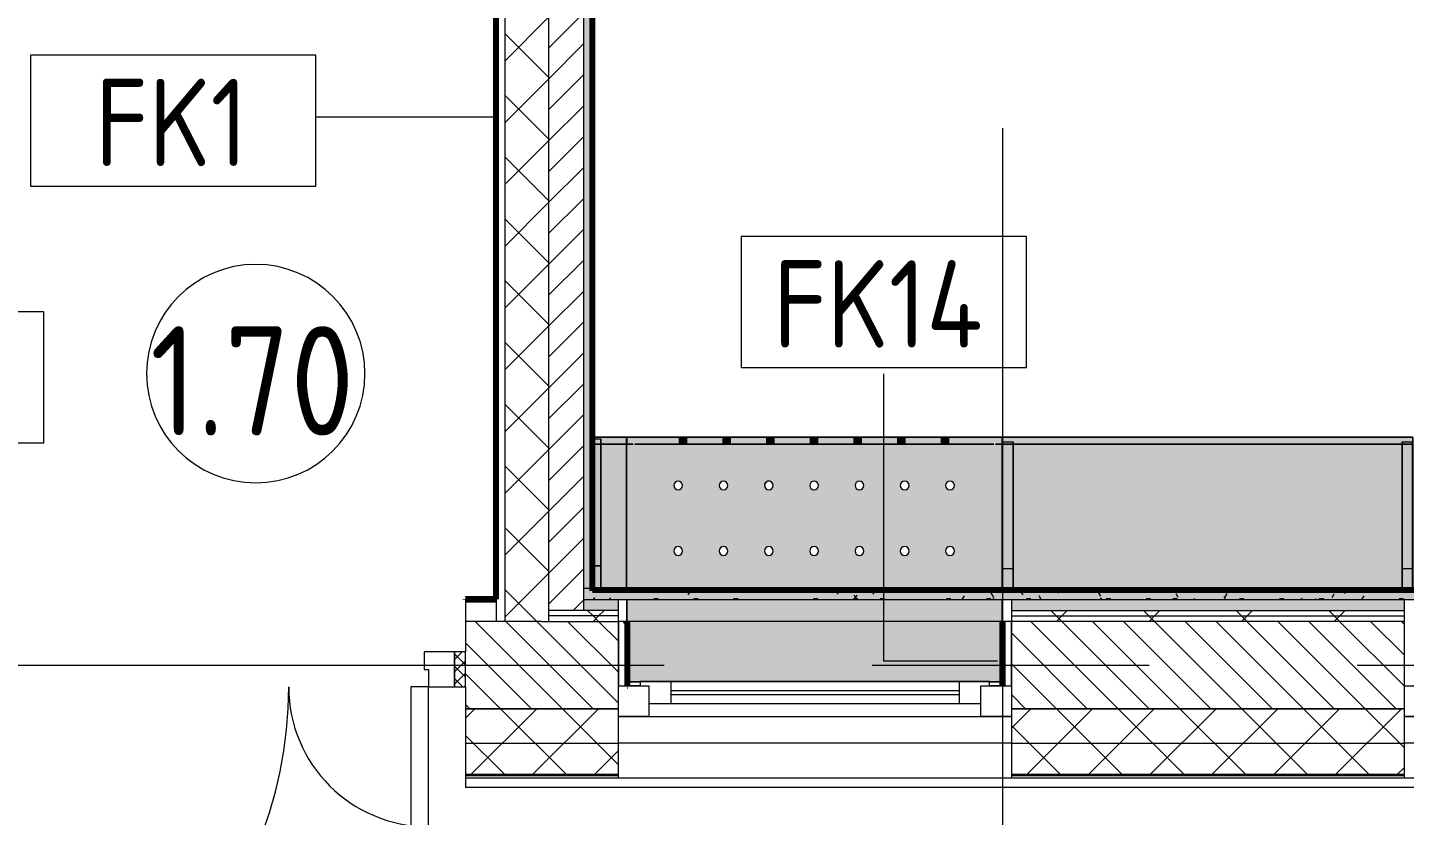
# Model space of a CAD drawing. Header units: millimetres. Extents: x 81711 to 274967, y -8553 to 29000.
# Drawn here: x 108477 to 111630, y -344 to 1459 of the extents above; entities that cross this region are included whole.
import ezdxf

# ---------------------------------------------------------------- set-up
doc = ezdxf.new("R2010")
doc.units = ezdxf.units.MM
doc.linetypes.add('Осевая', pattern=[3175, 635, -476.25, 1587.5, -476.25])
for name, color, linetype, lineweight in [('A-AREA-IDEN', 7, 'Continuous', 9), ('A-DOOR', 7, 'Continuous', 9), ('A-DOOR-1', 7, 'Continuous', 13), ('A-DOOR-FRAM', 7, 'Continuous', 13), ('A-DOOR-FRAM-1', 7, 'Continuous', 9), ('A-GLAZ', 7, 'Continuous', 9), ('A-GLAZ-1', 7, 'Continuous', 13), ('A-WALL', 7, 'Continuous', 9), ('A-WALL-IDEN', 7, 'Continuous', 9), ('I-WALL', 7, 'Continuous', 9), ('Оси', 7, 'Continuous', 9), ('Оси-2', 7, 'Осевая', 9)]:
    doc.layers.add(name, color=color, linetype=linetype, lineweight=lineweight)
for name, color, linetype, lineweight, true_color in [('A-WALL-1', 7, 'Continuous', 9, 0xc0c0c0), ('A-WALL-2', 7, 'Continuous', 9, 0xff80c0), ('I-WALL-19', 7, 'Continuous', 80, 0xffd2ff), ('I-WALL-5', 7, 'Continuous', 9, 0xc0c0c0), ('I-WALL-6', 7, 'Continuous', 9, 0xcbc7bf), ('I-WALL-8', 7, 'Continuous', 80, 0xff80c0), ('S-WALL-ANLY', 7, 'Continuous', 13, 0x008040), ('S-WALL-ANLY-1', 7, 'Continuous', 5, 0x008040), ('Знаки-2', 9, 'Continuous', 9, 0x808080), ('Знаки-3', 7, 'Continuous', 9, 0xd1cabb), ('Знаки-5', 7, 'Continuous', 9, 0xc1bbaf), ('Знаки-6', 7, 'Continuous', 9, 0xaba79f), ('Знаки-7', 7, 'Continuous', 9, 0xd4ccbd), ('Знаки-8', 7, 'Continuous', 9, 0xccc5b7)]:
    doc.layers.add(name, color=color, linetype=linetype, lineweight=lineweight, true_color=true_color)
doc.layers.add('Знаки-4', color=7, linetype='Continuous', lineweight=9, transparency=0.5)
doc.styles.add('GOST Common', font='GOST_Common.ttf', dxfattribs={"width": 0.9, "height": 200})
doc.styles.add('GOST Common_1', font='GOST_Common.ttf', dxfattribs={"width": 0.9, "height": 250})
pattern_1 = [(45, (0, 0), (-70.71068, 70.71068), []), (135, (0, 0), (-70.71068, -70.71068), [])]
pattern_2 = [(0, (0, 0), (121.92, 30.48), [10.058, -81.382, 10.058, -81.382, -487.68]), (0, (0, 0), (121.92, 30.48), [-182.88, 10.058, -172.822, 10.058, -81.382, -213.36]), (0, (0, 0), (121.92, 30.48), [-457.2, 10.058, -50.902, 10.058, -142.342]), (120, (45.72, 15.24), (-87.356454, 90.345817), [10.058, -81.382, 10.058, -81.382, -487.68]), (120, (45.72, 15.24), (-87.356454, 90.345817), [-182.88, 10.058, -172.822, 10.058, -81.382, -213.36]), (120, (45.72, 15.24), (-87.356454, 90.345817), [-457.2, 10.058, -50.902, 10.058, -142.342]), (240, (60.96, 76.2), (-34.563546, -120.825817), [10.058, -81.382, 10.058, -81.382, -487.68]), (240, (60.96, 76.2), (-34.563546, -120.825817), [-182.88, 10.058, -172.822, 10.058, -81.382, -213.36]), (240, (60.96, 76.2), (-34.563546, -120.825817), [-457.2, 10.058, -50.902, 10.058, -142.342])]
pattern_3 = [(45, (0, 0), (-106.06602, 106.06602), []), (135, (0, 0), (-106.06602, -106.06602), [])]

# ---------------------------------------------------------------- blocks, each defined once
blk = doc.blocks.new('110_Дверь_СКБ_2Ст_Наружная - ДН-5_л__ Двухстворчатая 1350 х3800 _h_ в свету с верхним остеклением-21877029-План отделки стен 1 этажа в осях 23_1-33')
at = {"layer": 'A-DOOR'}
h = blk.add_hatch(dxfattribs=at)
h.set_pattern_fill('FP_38', color=256, style=0, pattern_type=2)
h.set_pattern_definition([(135, (1626.41, 164.685), (-14.14214, -14.14214), []), (225, (1626.41, 164.685), (14.14214, -14.14214), [])])
h.paths.add_polyline_path([(719.5, 50), (719.5, -30), (744.5, -30), (744.5, 50)])
at = {"layer": 'A-DOOR-FRAM-1'}
h = blk.add_hatch(dxfattribs=at)
h.set_pattern_fill('FP_39', color=256, style=0, pattern_type=2)
h.set_pattern_definition([(45, (-496.384, 164.685), (-14.1421, 14.1421), []), (135, (-496.384, 164.685), (-14.1421, -14.1421), [])])
h.paths.add_polyline_path([(-704, 50), (-705.5, 50), (-705.5, -30), (-680.5, -30), (-680.5, 50)])
at = {"layer": 'A-DOOR'}
for centre, radius, start, end in [((659.5, 50), 960, 90, 180), ((-620.5, 50), 320, 0, 90)]:
    blk.add_arc(centre, radius, start, end, dxfattribs=at)
at = {"layer": 'A-DOOR-1'}
for p, q in [((659.5, 1010), (619.5, 1010)), ((619.5, 1010), (619.5, 50)), ((659.5, 50), (659.5, 1010)), ((-620.5, 370), (-620.5, 50)), ((-580.5, 370), (-620.5, 370)), ((-580.5, 50), (-580.5, 370)), ((-620.5, 50), (-580.5, 50)), ((619.5, 50), (659.5, 50))]:
    blk.add_line(p, q, dxfattribs=at)
at = {"layer": 'A-DOOR-FRAM'}
for p, q in [((-680.5, 50), (-705.5, 50)), ((-705.5, 50), (-705.5, -30)), ((-620.5, 50), (-680.5, 50)), ((-680.5, 50), (-680.5, -30)), ((-680.5, -30), (-680.5, 50)), ((-620.5, 10), (-620.5, 50)), ((659.5, 50), (659.5, 10)), ((719.5, 50), (659.5, 50)), ((719.5, -30), (719.5, 50)), ((744.5, 50), (719.5, 50)), ((719.5, 50), (719.5, -30)), ((744.5, -30), (744.5, 50)), ((-610.5, 10), (-620.5, 10)), ((-610.5, -30), (-610.5, 10)), ((659.5, 10), (649.5, 10)), ((649.5, 10), (649.5, -30)), ((-705.5, -30), (-680.5, -30)), ((-680.5, -30), (-610.5, -30)), ((649.5, -30), (719.5, -30)), ((719.5, -30), (744.5, -30))]:
    blk.add_line(p, q, dxfattribs=at)
blk = doc.blocks.new('120_Окно_СКБ_1Ст - 120_Окно_СКБ_1Ст 900х2500_h_ с форточкой-V13-План отделки стен 1 этажа в осях 23_1-33')
at = {"layer": 'A-GLAZ'}
for p, q in [((450, -57), (-450, -57)), ((-330, -107), (330, -107)), ((330, -117), (-330, -117)), ((-430, -127), (-400, -127)), ((400, -127), (430, -127))]:
    blk.add_line(p, q, dxfattribs=at)
at = {"layer": 'A-GLAZ-1'}
for p, q in [((-450, -127), (-450, -57)), ((-450, -57), (-380, -57)), ((-380, -57), (-380, -127)), ((380, -127), (380, -57)), ((380, -57), (450, -57)), ((450, -57), (450, -127)), ((380, -87), (-380, -87)), ((-380, -87), (-380, -127)), ((-330, -137), (-330, -87)), ((330, -137), (330, -87)), ((380, -127), (380, -87)), ((-380, -127), (-450, -127)), ((-380, -127), (-400, -127)), ((-400, -127), (-400, -137)), ((-400, -137), (400, -137)), ((400, -137), (-400, -137)), ((450, -127), (380, -127)), ((400, -127), (380, -127)), ((400, -137), (400, -127))]:
    blk.add_line(p, q, dxfattribs=at)
blk = doc.blocks.new('120_Окно_СКБ_1Ст - 120_Окно_СКБ_1Ст 900х2500_h_ с форточкой-V1-План отделки стен 1 этажа в осях 23_1-33')
at = {"layer": 'A-GLAZ'}
for p, q in [((450, -57), (-450, -57)), ((-330, -107), (330, -107)), ((330, -117), (-330, -117)), ((-430, -127), (-400, -127)), ((400, -127), (430, -127))]:
    blk.add_line(p, q, dxfattribs=at)
at = {"layer": 'A-GLAZ-1'}
for p, q in [((-450, -127), (-450, -57)), ((-450, -57), (-380, -57)), ((-380, -57), (-380, -127)), ((380, -127), (380, -57)), ((380, -57), (450, -57)), ((450, -57), (450, -127)), ((380, -87), (-380, -87)), ((-380, -87), (-380, -127)), ((-330, -137), (-330, -87)), ((330, -137), (330, -87)), ((380, -127), (380, -87)), ((-380, -127), (-450, -127)), ((-380, -127), (-400, -127)), ((-400, -127), (-400, -137)), ((-400, -137), (400, -137)), ((400, -137), (-400, -137)), ((450, -127), (380, -127)), ((400, -127), (380, -127)), ((400, -137), (400, -127))]:
    blk.add_line(p, q, dxfattribs=at)
blk = doc.blocks.new('Зашивка радиатора_ с перфорацией М1_1 - Зашивка радиатора_ с перфорацией М1_1-V25-План отделки стен 1 этажа в осях 23_1-33')
at = {"layer": 'Знаки-4'}
for points in [[(429, 380), (-430, 379.4), (-430, 191.4), (430, 191.4), (429, 379.4)], [(211.1, -163.9), (-430, -163.9), (-429.5, -179.9), (430, -179.7), (430, -163.9), (301.5, -163.9)], [(-315.3, -163.9), (-319, -163.9), (-318.3, -179.9), (-279, -179.9), (-279.7, -163.9), (-313.1, -163.9)], [(-289, -163.9), (-309, -163.9), (-308.7, -179.9), (-289, -179.9)], [(-219, -163.9), (-218.3, -179.9), (-179, -179.9), (-179.7, -163.9), (-218.3, -163.9)], [(-208.7, -163.9), (-209, -163.9), (-208.7, -179.9), (-189, -179.9), (-189.3, -163.9), (-207.7, -163.9)], [(-94, -163.9), (-119, -163.9), (-118.3, -179.9), (-79, -179.9), (-79.7, -163.9), (-93.8, -163.9)], [(-108.7, -163.9), (-109, -163.9), (-108.7, -179.9), (-89, -179.9), (-89.3, -163.9), (-107.7, -163.9)], [(-108.7, -163.9), (-109, -163.9), (-108.7, -179.9), (-89, -179.9), (-89.3, -163.9), (-107.7, -163.9)], [(1, -163.9), (-19, -163.9), (-18.3, -179.9), (21, -179.9), (20.3, -163.9), (6.2, -163.9)], [(-6.1, -163.9), (-9, -163.9), (-8.7, -179.9), (11, -179.9), (10.7, -163.9), (-4.2, -163.9)], [(81, -163.9), (81.7, -179.9), (121, -179.9), (120.3, -163.9), (81.7, -163.9)], [(91.3, -163.9), (91, -163.9), (91.3, -179.9), (111, -179.9), (110.7, -163.9), (92.3, -163.9)], [(196, -163.9), (181, -163.9), (181.7, -179.9), (221, -179.9), (220.3, -163.9), (198.4, -163.9)], [(191.3, -163.9), (191, -163.9), (191.3, -179.9), (211, -179.9), (210.7, -163.9), (192.3, -163.9)], [(191.3, -163.9), (191, -163.9), (191.3, -179.9), (211, -179.9), (210.7, -163.9), (192.3, -163.9)], [(306.2, -163.9), (281, -163.9), (281.7, -179.9), (321, -179.9), (320.3, -163.9), (309.7, -163.9)], [(301.5, -163.9), (291, -163.9), (291.3, -179.9), (311, -179.9), (310.7, -163.9), (303.6, -163.9)]]:
    blk.add_hatch(color=256, dxfattribs=at).paths.add_polyline_path(points)
h = blk.add_hatch(color=256, dxfattribs=at)
h.paths.add_polyline_path([(430.2, 166.4), (-430, 166.4), (-430, -179.9), (430.2, -179.9), (430.2, 121.8)])
h.paths.add_polyline_path([(312.2, 90.4), (317.2, 89), (320.9, 85.4), (322.2, 80.4), (320.9, 75.4), (317.2, 71.7), (312.2, 70.4), (307.2, 71.7), (303.6, 75.4), (302.2, 80.4), (303.6, 85.4), (307.2, 89), (309.7, 90)])
h.paths.add_polyline_path([(-206.5, 90.4), (-201.5, 89), (-197.8, 85.4), (-196.5, 80.4), (-197.8, 75.4), (-201.5, 71.7), (-206.5, 70.4), (-211.5, 71.7), (-215.2, 75.4), (-216.5, 80.4), (-215.2, 85.4), (-211.5, 89), (-209.1, 90)])
h.paths.add_polyline_path([(208.5, 90.4), (213.5, 89), (217.2, 85.4), (218.5, 80.4), (217.2, 75.4), (213.5, 71.7), (208.5, 70.4), (203.5, 71.7), (199.8, 75.4), (198.5, 80.4), (199.8, 85.4), (203.5, 89), (205.9, 90)])
h.paths.add_polyline_path([(-102.8, 90.4), (-97.8, 89), (-94.1, 85.4), (-92.8, 80.4), (-94.1, 75.4), (-97.8, 71.7), (-102.8, 70.4), (-107.8, 71.7), (-111.4, 75.4), (-112.8, 80.4), (-111.4, 85.4), (-107.8, 89), (-105.3, 90)])
h.paths.add_polyline_path([(-310.3, 90.4), (-305.3, 89), (-301.6, 85.4), (-300.3, 80.4), (-301.6, 75.4), (-305.3, 71.7), (-310.3, 70.4), (-315.3, 71.7), (-318.9, 75.4), (-320.3, 80.4), (-318.9, 85.4), (-315.3, 89), (-312.8, 90)])
h.paths.add_polyline_path([(1, 90.4), (6, 89), (9.7, 85.4), (11, 80.4), (9.7, 75.4), (6, 71.7), (1, 70.4), (-4, 71.7), (-7.7, 75.4), (-9, 80.4), (-7.7, 85.4), (-4, 89), (-1.6, 90)])
h.paths.add_polyline_path([(104.7, 90.4), (109.7, 89), (113.4, 85.4), (114.7, 80.4), (113.4, 75.4), (109.7, 71.7), (104.7, 70.4), (99.7, 71.7), (96.1, 75.4), (94.7, 80.4), (96.1, 85.4), (99.7, 89), (102.2, 90)])
h.paths.add_polyline_path([(1, -59.6), (6, -61), (9.7, -64.6), (11, -69.6), (9.7, -74.6), (6, -78.3), (1, -79.6), (-4, -78.3), (-7.7, -74.6), (-9, -69.6), (-7.7, -64.6), (-4, -61), (-1.6, -60)])
h.paths.add_polyline_path([(-102.8, -59.6), (-97.8, -61), (-94.1, -64.6), (-92.8, -69.6), (-94.1, -74.6), (-97.8, -78.3), (-102.8, -79.6), (-107.8, -78.3), (-111.4, -74.6), (-112.8, -69.6), (-111.4, -64.6), (-107.8, -61), (-105.3, -60)])
h.paths.add_polyline_path([(312.2, -59.6), (317.2, -61), (320.9, -64.6), (322.2, -69.6), (320.9, -74.6), (317.2, -78.3), (312.2, -79.6), (307.2, -78.3), (303.6, -74.6), (302.2, -69.6), (303.6, -64.6), (307.2, -61), (309.7, -60)])
h.paths.add_polyline_path([(104.7, -59.6), (109.7, -61), (113.4, -64.6), (114.7, -69.6), (113.4, -74.6), (109.7, -78.3), (104.7, -79.6), (99.7, -78.3), (96.1, -74.6), (94.7, -69.6), (96.1, -64.6), (99.7, -61), (102.2, -60)])
h.paths.add_polyline_path([(208.5, -59.6), (213.5, -61), (217.2, -64.6), (218.5, -69.6), (217.2, -74.6), (213.5, -78.3), (208.5, -79.6), (203.5, -78.3), (199.8, -74.6), (198.5, -69.6), (199.8, -64.6), (203.5, -61), (205.9, -60)])
h.paths.add_polyline_path([(-206.5, -59.6), (-201.5, -61), (-197.8, -64.6), (-196.5, -69.6), (-197.8, -74.6), (-201.5, -78.3), (-206.5, -79.6), (-211.5, -78.3), (-215.2, -74.6), (-216.5, -69.6), (-215.2, -64.6), (-211.5, -61), (-209.1, -60)])
h.paths.add_polyline_path([(-310.3, -59.6), (-305.3, -61), (-301.6, -64.6), (-300.3, -69.6), (-301.6, -74.6), (-305.3, -78.3), (-310.3, -79.6), (-315.3, -78.3), (-318.9, -74.6), (-320.3, -69.6), (-318.9, -64.6), (-315.3, -61), (-312.8, -60)])
at = {"layer": 'Знаки-2'}
for p, q in [((-401, 380), (-430, 380)), ((-430, 380), (-430, 191.4)), ((429, 380), (399, 380)), ((430, 191.4), (430, 241.4)), ((-430, 166.4), (-430, -179.9)), ((-430, -179.9), (430.2, -179.9))]:
    blk.add_line(p, q, dxfattribs=at)
for centre, start, end in [((-310.3, 80.4), 180, 0), ((-310.3, 80.4), 0, 180), ((-206.5, 80.4), 0, 180), ((-206.5, 80.4), 180, 360), ((-102.8, 80.4), 0, 180), ((-102.8, 80.4), 180, 0), ((1, 80.4), 0, 180), ((1, 80.4), 180, 0), ((104.7, 80.4), 0, 180), ((104.7, 80.4), 180, 360), ((208.5, 80.4), 0, 180), ((208.5, 80.4), 180, 0), ((312.2, 80.4), 0, 180), ((312.2, 80.4), 180, 0), ((-310.3, -69.6), 0, 180), ((-206.5, -69.6), 0, 180), ((-102.8, -69.6), 0, 180), ((1, -69.6), 0, 180), ((104.7, -69.6), 0, 180), ((208.5, -69.6), 0, 180), ((312.2, -69.6), 0, 180), ((-310.3, -69.6), 180, 0), ((-206.5, -69.6), 180, 0), ((-102.8, -69.6), 180, 0), ((1, -69.6), 180, 0), ((104.7, -69.6), 180, 0), ((208.5, -69.6), 180, 0), ((312.2, -69.6), 180, 0)]:
    blk.add_arc(centre, 10, start, end, dxfattribs=at)
at = {"layer": 'Знаки-3'}
for p, q in [((-430, -163.9), (-430, -179.9)), ((-304.2, -163.9), (-307.7, -163.9)), ((-307.7, -179.9), (-304.2, -179.9)), ((-294, -163.9), (-304, -163.9)), ((-304, -179.9), (-294, -179.9)), ((-290.3, -163.9), (-293.8, -163.9)), ((-293.8, -179.9), (-290.3, -179.9)), ((-204.2, -163.9), (-207.7, -163.9)), ((-207.7, -179.9), (-204.2, -179.9)), ((-197.4, -163.9), (-204, -163.9)), ((-204, -179.9), (-197.4, -179.9)), ((-194, -163.9), (-196.4, -163.9)), ((-196.4, -179.9), (-194, -179.9)), ((-190.3, -163.9), (-193.8, -163.9)), ((-193.8, -179.9), (-190.3, -179.9)), ((-107.7, -163.9), (-104.2, -163.9)), ((-104.2, -163.9), (-107.7, -163.9)), ((-107.7, -179.9), (-104.2, -179.9)), ((-104.2, -179.9), (-107.7, -179.9)), ((-104, -163.9), (-94, -163.9)), ((-94, -163.9), (-104, -163.9)), ((-104, -179.9), (-94, -179.9)), ((-94, -179.9), (-104, -179.9)), ((-93.8, -163.9), (-90.3, -163.9)), ((-90.3, -163.9), (-93.8, -163.9)), ((-93.8, -179.9), (-90.3, -179.9)), ((-90.3, -179.9), (-93.8, -179.9)), ((-4.2, -163.9), (-7.7, -163.9)), ((-7.7, -179.9), (-4.2, -179.9)), ((6, -163.9), (-4, -163.9)), ((-4, -179.9), (6, -179.9)), ((9.7, -163.9), (6.2, -163.9)), ((6.2, -179.9), (9.7, -179.9)), ((95.8, -163.9), (92.3, -163.9)), ((92.3, -179.9), (95.8, -179.9)), ((106, -163.9), (96, -163.9)), ((96, -179.9), (106, -179.9)), ((109.7, -163.9), (106.2, -163.9)), ((106.2, -179.9), (109.7, -179.9)), ((192.3, -163.9), (195.8, -163.9)), ((195.8, -163.9), (192.3, -163.9)), ((192.3, -179.9), (195.8, -179.9)), ((195.8, -179.9), (192.3, -179.9)), ((196, -163.9), (206, -163.9)), ((206, -163.9), (196, -163.9)), ((196, -179.9), (206, -179.9)), ((206, -179.9), (196, -179.9)), ((206.2, -163.9), (209.7, -163.9)), ((209.7, -163.9), (206.2, -163.9)), ((206.2, -179.9), (209.7, -179.9)), ((209.7, -179.9), (206.2, -179.9)), ((295.8, -163.9), (292.3, -163.9)), ((292.3, -179.9), (295.8, -179.9)), ((301, -163.9), (296, -163.9)), ((296, -179.9), (301, -179.9)), ((306, -163.9), (301.5, -163.9)), ((301.5, -179.9), (306, -179.9)), ((309.7, -163.9), (306.2, -163.9)), ((306.2, -179.9), (309.7, -179.9))]:
    blk.add_line(p, q, dxfattribs=at)
at = {"layer": 'Знаки-5'}
for p, q in [((-430, -179.9), (-430, 166.4)), ((430.2, 166.4), (430.2, -163.9)), ((-430, -163.9), (-430, -179.9)), ((-414.4, -163.9), (-429.5, -163.9)), ((-429.5, -179.9), (-319, -179.9)), ((-394.9, -163.9), (-410.5, -163.9)), ((-319, -163.9), (-394.3, -163.9)), ((-319, -163.9), (-279, -163.9)), ((-279, -163.9), (-319, -163.9)), ((-319, -179.9), (-279, -179.9)), ((-279, -179.9), (-319, -179.9)), ((-219, -163.9), (-279, -163.9)), ((-279, -179.9), (-219, -179.9)), ((-219, -163.9), (-209, -163.9)), ((-209, -163.9), (-219, -163.9)), ((-219, -179.9), (-209, -179.9)), ((-209, -179.9), (-219, -179.9)), ((-209, -163.9), (-189, -163.9)), ((-189, -163.9), (-209, -163.9)), ((-209, -179.9), (-189, -179.9)), ((-189, -179.9), (-209, -179.9)), ((-189, -163.9), (-179, -163.9)), ((-179, -163.9), (-189, -163.9)), ((-189, -179.9), (-179, -179.9)), ((-179, -179.9), (-189, -179.9)), ((-119, -163.9), (-179, -163.9)), ((-179, -179.9), (-119, -179.9)), ((-119, -163.9), (-109, -163.9)), ((-109, -163.9), (-119, -163.9)), ((-119, -179.9), (-109, -179.9)), ((-109, -179.9), (-119, -179.9)), ((-109, -163.9), (-89, -163.9)), ((-89, -163.9), (-109, -163.9)), ((-109, -179.9), (-89, -179.9)), ((-89, -179.9), (-109, -179.9)), ((-89, -163.9), (-79, -163.9)), ((-79, -163.9), (-89, -163.9)), ((-89, -179.9), (-79, -179.9)), ((-79, -179.9), (-89, -179.9)), ((-19, -163.9), (-79, -163.9)), ((-79, -179.9), (-19, -179.9)), ((-19, -163.9), (21, -163.9)), ((21, -163.9), (-19, -163.9)), ((-19, -179.9), (21, -179.9)), ((21, -179.9), (-19, -179.9)), ((81, -163.9), (21, -163.9)), ((21, -179.9), (81, -179.9)), ((81, -163.9), (91, -163.9)), ((91, -163.9), (81, -163.9)), ((81, -179.9), (91, -179.9)), ((91, -179.9), (81, -179.9)), ((91, -163.9), (111, -163.9)), ((111, -163.9), (91, -163.9)), ((91, -179.9), (111, -179.9)), ((111, -179.9), (91, -179.9)), ((111, -163.9), (121, -163.9)), ((121, -163.9), (111, -163.9)), ((111, -179.9), (121, -179.9)), ((121, -179.9), (111, -179.9)), ((181, -163.9), (121, -163.9)), ((121, -179.9), (181, -179.9)), ((181, -163.9), (191, -163.9)), ((191, -163.9), (181, -163.9)), ((181, -179.9), (191, -179.9)), ((191, -179.9), (181, -179.9)), ((191, -163.9), (211, -163.9)), ((211, -163.9), (191, -163.9)), ((191, -179.9), (211, -179.9)), ((211, -179.9), (191, -179.9)), ((211, -163.9), (221, -163.9)), ((221, -163.9), (211, -163.9)), ((211, -179.9), (221, -179.9)), ((221, -179.9), (211, -179.9)), ((281, -163.9), (221, -163.9)), ((221, -179.9), (281, -179.9)), ((281, -163.9), (321, -163.9)), ((321, -163.9), (281, -163.9)), ((281, -179.9), (321, -179.9)), ((321, -179.9), (281, -179.9)), ((394.9, -163.9), (321, -163.9)), ((321, -179.9), (430, -179.9)), ((411.1, -163.9), (395.4, -163.9)), ((430, -163.9), (414.9, -163.9)), ((430, -163.9), (430, -179.7)), ((430.2, -179.9), (430.2, -163.9))]:
    blk.add_line(p, q, dxfattribs=at)
at = {"layer": 'Знаки-6'}
for p, q in [((-430, 191.4), (-430, 380)), ((-430, 380), (-401, 380)), ((399, 380), (429, 380)), ((430, 241.4), (430, 191.4)), ((430.2, -163.9), (430.2, 166.4)), ((-429.5, -163.9), (-414.4, -163.9)), ((430.2, -179.9), (-429.5, -179.9)), ((430, -179.9), (-429.5, -179.9)), ((-410.5, -163.9), (-394.9, -163.9)), ((-394.3, -163.9), (394.9, -163.9)), ((395.4, -163.9), (411.1, -163.9)), ((414.9, -163.9), (430, -163.9)), ((430, -179.7), (430, -163.9))]:
    blk.add_line(p, q, dxfattribs=at)
for centre, start, end in [((-310.3, 80.4), 0, 180), ((-310.3, 80.4), 180, 360), ((-206.5, 80.4), 0, 180), ((-206.5, 80.4), 180, 360), ((-102.8, 80.4), 0, 180), ((-102.8, 80.4), 180, 360), ((1, 80.4), 0, 180), ((1, 80.4), 180, 360), ((104.7, 80.4), 0, 180), ((104.7, 80.4), 180, 360), ((208.5, 80.4), 0, 180), ((208.5, 80.4), 180, 360), ((312.2, 80.4), 0, 180), ((312.2, 80.4), 180, 0), ((-310.3, -69.6), 0, 180), ((-206.5, -69.6), 0, 180), ((-102.8, -69.6), 0, 180), ((1, -69.6), 0, 180), ((104.7, -69.6), 0, 180), ((208.5, -69.6), 0, 180), ((312.2, -69.6), 0, 180), ((-310.3, -69.6), 180, 360), ((-206.5, -69.6), 180, 360), ((-102.8, -69.6), 180, 360), ((1, -69.6), 180, 360), ((104.7, -69.6), 180, 240), ((104.7, -69.6), 240, 270), ((104.7, -69.6), 270, 285), ((104.7, -69.6), 285, 330), ((104.7, -69.6), 330, 360), ((208.5, -69.6), 180, 360), ((312.2, -69.6), 180, 360)]:
    blk.add_arc(centre, 10, start, end, dxfattribs=at)
at = {"layer": 'Знаки-7'}
for p, q in [((-104.2, -163.9), (-107.7, -163.9)), ((-107.7, -179.9), (-104.2, -179.9)), ((-94, -163.9), (-104, -163.9)), ((-104, -179.9), (-94, -179.9)), ((-90.3, -163.9), (-93.8, -163.9)), ((-93.8, -179.9), (-90.3, -179.9)), ((195.8, -163.9), (192.3, -163.9)), ((192.3, -179.9), (195.8, -179.9)), ((206, -163.9), (196, -163.9)), ((196, -179.9), (206, -179.9)), ((209.7, -163.9), (206.2, -163.9)), ((206.2, -179.9), (209.7, -179.9))]:
    blk.add_line(p, q, dxfattribs=at)
at = {"layer": 'Знаки-8'}
for p, q in [((-309, -163.9), (-318.3, -163.9)), ((-318.3, -179.9), (-309, -179.9)), ((-309, -163.9), (-304.2, -163.9)), ((-307.7, -163.9), (-309, -163.9)), ((-309, -179.9), (-304.2, -179.9)), ((-304.2, -179.9), (-309, -179.9)), ((-304.2, -163.9), (-307.7, -163.9)), ((-304, -163.9), (-294, -163.9)), ((-299, -163.9), (-304, -163.9)), ((-304, -179.9), (-301.6, -179.9)), ((-294, -179.9), (-304, -179.9)), ((-301.6, -179.9), (-294, -179.9)), ((-294, -163.9), (-299, -163.9)), ((-293.8, -163.9), (-290.3, -163.9)), ((-289, -163.9), (-293.8, -163.9)), ((-293.8, -179.9), (-291.9, -179.9)), ((-289, -179.9), (-293.8, -179.9)), ((-291.9, -179.9), (-289, -179.9)), ((-290.3, -163.9), (-289, -163.9)), ((-279.7, -163.9), (-289, -163.9)), ((-289, -179.9), (-279.7, -179.9)), ((-209, -163.9), (-218.3, -163.9)), ((-218.3, -179.9), (-209, -179.9)), ((-207.7, -163.9), (-204.2, -163.9)), ((-204.2, -163.9), (-207.7, -163.9)), ((-207.7, -179.9), (-204.2, -179.9)), ((-204.2, -179.9), (-207.7, -179.9)), ((-204, -163.9), (-197.4, -163.9)), ((-197.4, -163.9), (-204, -163.9)), ((-204, -179.9), (-197.4, -179.9)), ((-197.4, -179.9), (-204, -179.9)), ((-196.4, -163.9), (-194, -163.9)), ((-194, -163.9), (-196.4, -163.9)), ((-196.4, -179.9), (-194, -179.9)), ((-194, -179.9), (-196.4, -179.9)), ((-193.8, -163.9), (-190.3, -163.9)), ((-190.3, -163.9), (-193.8, -163.9)), ((-193.8, -179.9), (-190.3, -179.9)), ((-190.3, -179.9), (-193.8, -179.9)), ((-179.7, -163.9), (-189, -163.9)), ((-189, -179.9), (-179.7, -179.9)), ((-109, -163.9), (-118.3, -163.9)), ((-118.3, -179.9), (-109, -179.9)), ((-109, -163.9), (-89, -163.9)), ((-94, -163.9), (-109, -163.9)), ((-109, -179.9), (-106.1, -179.9)), ((-91.9, -179.9), (-109, -179.9)), ((-106.1, -179.9), (-89.3, -179.9)), ((-89, -163.9), (-94, -163.9)), ((-89, -179.9), (-91.9, -179.9)), ((-89.3, -179.9), (-89, -179.9)), ((-79.7, -163.9), (-89, -163.9)), ((-89, -179.9), (-79.7, -179.9)), ((-9, -163.9), (-18.3, -163.9)), ((-18.3, -179.9), (-9, -179.9)), ((-9, -163.9), (-4.2, -163.9)), ((-4.2, -163.9), (-9, -163.9)), ((-9, -179.9), (-4.2, -179.9)), ((-4.2, -179.9), (-9, -179.9)), ((-4, -163.9), (6, -163.9)), ((6, -163.9), (-4, -163.9)), ((-4, -179.9), (6, -179.9)), ((6, -179.9), (-4, -179.9)), ((6.2, -163.9), (11, -163.9)), ((11, -163.9), (6.2, -163.9)), ((6.2, -179.9), (11, -179.9)), ((11, -179.9), (6.2, -179.9)), ((20.3, -163.9), (11, -163.9)), ((11, -179.9), (20.3, -179.9)), ((91, -163.9), (81.7, -163.9)), ((81.7, -179.9), (91, -179.9)), ((92.3, -163.9), (95.8, -163.9)), ((95.8, -163.9), (92.3, -163.9)), ((92.3, -179.9), (95.8, -179.9)), ((95.8, -179.9), (92.3, -179.9)), ((96, -163.9), (106, -163.9)), ((106, -163.9), (96, -163.9)), ((96, -179.9), (106, -179.9)), ((106, -179.9), (96, -179.9)), ((106.2, -163.9), (109.7, -163.9)), ((109.7, -163.9), (106.2, -163.9)), ((106.2, -179.9), (109.7, -179.9)), ((109.7, -179.9), (106.2, -179.9)), ((120.3, -163.9), (111, -163.9)), ((111, -179.9), (120.3, -179.9)), ((191, -163.9), (181.7, -163.9)), ((181.7, -179.9), (191, -179.9)), ((191, -163.9), (211, -163.9)), ((206, -163.9), (191, -163.9)), ((191, -179.9), (193.9, -179.9)), ((208.1, -179.9), (191, -179.9)), ((193.9, -179.9), (210.7, -179.9)), ((211, -163.9), (206, -163.9)), ((211, -179.9), (208.1, -179.9)), ((210.7, -179.9), (211, -179.9)), ((220.3, -163.9), (211, -163.9)), ((211, -179.9), (220.3, -179.9)), ((291, -163.9), (281.7, -163.9)), ((281.7, -179.9), (291, -179.9)), ((291, -163.9), (295.8, -163.9)), ((295.8, -163.9), (291, -163.9)), ((291, -179.9), (295.8, -179.9)), ((291.3, -179.9), (291, -179.9)), ((295.8, -179.9), (291.3, -179.9)), ((296, -163.9), (306, -163.9)), ((306, -163.9), (296, -163.9)), ((296, -179.9), (306, -179.9)), ((298.4, -179.9), (296, -179.9)), ((306, -179.9), (298.4, -179.9)), ((306.2, -163.9), (311, -163.9)), ((311, -163.9), (306.2, -163.9)), ((306.2, -179.9), (310.7, -179.9)), ((311, -179.9), (306.2, -179.9)), ((310.7, -179.9), (311, -179.9)), ((320.3, -163.9), (311, -163.9)), ((311, -179.9), (320.3, -179.9)), ((430.2, -163.9), (430.2, -179.9))]:
    blk.add_line(p, q, dxfattribs=at)
blk = doc.blocks.new('Зашивка без перфорации М3_2_1 - М3_2_3-31137425-План отделки стен 1 этажа в осях 23_1-33')
at = {"layer": 'Знаки-4'}
for points in [[(-255.6, 166.4), (-430, 166.4), (-430, -179.9), (510.2, -179.9), (510.2, 166.4), (77, 166.4)], [(509.8, -163.9), (-430, -163.9), (-429.8, -179.9), (510, -179.7), (510, -163.9)]]:
    blk.add_hatch(color=256, dxfattribs=at).paths.add_polyline_path(points)
at = {"layer": 'Знаки-2'}
for p, q in [((-430, 166.4), (-430, -179.9)), ((510.2, -179.9), (510.2, 166.4)), ((-430, -179.9), (510.2, -179.9))]:
    blk.add_line(p, q, dxfattribs=at)
at = {"layer": 'Знаки-3'}
for p, q in [((-405.8, -163.9), (-429.8, -163.9)), ((509.2, -163.9), (485.2, -163.9)), ((510, -163.9), (510, -179.7))]:
    blk.add_line(p, q, dxfattribs=at)
at = {"layer": 'Знаки-5'}
for p, q in [((-430, -179.9), (-430, 166.4)), ((510.2, 166.4), (510.2, -179.4)), ((-430, -163.9), (-430, -179.9)), ((-430, -179.9), (509.8, -179.9)), ((-429.8, -163.9), (-405.8, -163.9)), ((485.2, -163.9), (-405.8, -163.9)), ((485.2, -163.9), (509.2, -163.9)), ((510, -179.7), (510, -163.9))]:
    blk.add_line(p, q, dxfattribs=at)
at = {"layer": 'Знаки-6'}
for p, q in [((509.8, -179.9), (-430, -179.9)), ((509.8, -179.9), (-430, -179.9)), ((-405.8, -163.9), (485.2, -163.9))]:
    blk.add_line(p, q, dxfattribs=at)
at = {"layer": 'Знаки-8'}
blk.add_line((-430, -163.9), (-430, -179.9), dxfattribs=at)
blk = doc.blocks.new('Зашивка без перфорации М3 - М3_13-30988439-План отделки стен 1 этажа в осях 23_1-33')
at = {"layer": 'Знаки-4'}
for points in [[(-430, 166.4), (-430, -179.9), (-351.2, -179.9), (-351.2, 166.4), (-411.2, 166.4)], [(-351.2, -163.9), (-430, -163.9), (-430, -179.9), (-351.2, -179.9)]]:
    blk.add_hatch(color=256, dxfattribs=at).paths.add_polyline_path(points)
at = {"layer": 'Знаки-2'}
for p, q in [((-430, 166.4), (-430, -179.9)), ((-430, -179.9), (-351.2, -179.9))]:
    blk.add_line(p, q, dxfattribs=at)
at = {"layer": 'Знаки-5'}
for p, q in [((-371.2, -163.9), (-430, -163.9)), ((-430, -179.9), (-351.2, -179.9))]:
    blk.add_line(p, q, dxfattribs=at)
at = {"layer": 'Знаки-6'}
for p, q in [((-430, -179.9), (-430, 166.4)), ((-430, -163.9), (-351.2, -163.9)), ((-430, -163.9), (-430, -179.9)), ((-351.2, -179.9), (-430, -179.9)), ((-351.2, -179.9), (-430, -179.9))]:
    blk.add_line(p, q, dxfattribs=at)
at = {"layer": 'Знаки-8'}
for p, q in [((-430, -163.9), (-430, -179.9)), ((-351.2, -163.9), (-371.2, -163.9))]:
    blk.add_line(p, q, dxfattribs=at)
blk = doc.blocks.new('Зашивка_ торцевая панель - Зашивка_ торцевая панель Т2-V38-План отделки стен 1 этажа в осях 23_1-33')
at = {"layer": 'Знаки-4'}
blk.add_hatch(color=256, dxfattribs=at).paths.add_polyline_path([(-406, -160), (-406, 180), (-426, 180), (-426, -160)])
at = {"layer": 'Знаки-5'}
for p, q in [((-426, 180), (-406, 180)), ((-406, 180), (-406, 167.9)), ((-406, -110), (-406, 167.9)), ((-406, -110), (-426, -110)), ((-426, -110), (-406, -110)), ((-406, -160), (-406, -110)), ((-426, -160), (-406, -160))]:
    blk.add_line(p, q, dxfattribs=at)
at = {"layer": 'Знаки-6'}
for p in [(-406, 167.9), (-426, -160)]:
    blk.add_line(p, (-406, -160), dxfattribs=at)
at = {"layer": 'Знаки-8'}
for p in [(-426, 180), (-406, 167.9)]:
    blk.add_line(p, (-406, 180), dxfattribs=at)
blk = doc.blocks.new('Зашивка_ опоясывающая панель - Зашивка_ опоясывающая панель Т2_1-V54-План отделки стен 1 этажа в осях 23_1-33')
at = {"layer": 'Знаки-4'}
for points in [[(-430, -110), (-406, -110), (-406, 180), (-430, 180), (-430, 174.3)], [(-409.6, -155.9), (-406, -155.9), (-406, 180), (-430, 180), (-430, -155.9)]]:
    blk.add_hatch(color=256, dxfattribs=at).paths.add_polyline_path(points)
at = {"layer": 'Знаки-3'}
for p, q in [((-430, 180), (-430, 174.3)), ((-430, 180), (-406, 180)), ((-406, 174.3), (-406, 180))]:
    blk.add_line(p, q, dxfattribs=at)
at = {"layer": 'Знаки-5'}
for p, q in [((-430, 174.3), (-430, -110)), ((-430, -110), (-430, 174.3)), ((-406, 174.3), (-406, -110)), ((-406, -110), (-406, 174.3)), ((-430, -110), (-430, -155.9)), ((-430, -110), (-406, -110)), ((-430, -110), (-406, -110)), ((-406, -155.9), (-406, -110))]:
    blk.add_line(p, q, dxfattribs=at)
at = {"layer": 'Знаки-6'}
for p, q in [((-430, -155.9), (-430, 180)), ((-430, 180), (-406, 180)), ((-406, 180), (-406, -155.9))]:
    blk.add_line(p, q, dxfattribs=at)
at = {"layer": 'Знаки-8'}
for p, q in [((-430, 180), (-430, 174.3)), ((-430, 174.3), (-430, 180)), ((-430, 180), (-406, 180)), ((-430, 180), (-406, 180)), ((-430, 174.3), (-430, -110)), ((-406, 180), (-406, 174.3)), ((-406, 174.3), (-406, 180)), ((-406, -110), (-406, 174.3))]:
    blk.add_line(p, q, dxfattribs=at)
blk = doc.blocks.new('М_стена_0001 - Типоразмер_без рамки-25382661-План отделки стен 1 этажа в осях 23_1-33')
at = {"layer": 'A-WALL-IDEN'}
for p, q in [((3.258, 1.523), (-3.273, 1.523)), ((-3.273, 1.523), (-3.273, -1.477)), ((3.258, -1.477), (3.258, 1.523)), ((-3.273, -1.477), (3.258, -1.477))]:
    blk.add_line(p, q, dxfattribs=at)
blk = doc.blocks.new('Марка_Помещения - Номер-25198446-План отделки стен 1 этажа в осях 23_1-33')
at = {"layer": 'A-AREA-IDEN'}
for start, end in [(360, 180), (180, 360)]:
    blk.add_arc((0, 0), 2.5, start, end, dxfattribs=at)

msp = doc.modelspace()

# ---------------------------------------------------------------- hatches: boundary and pattern name
at = {"layer": 'A-WALL'}
h = msp.add_hatch(dxfattribs=at)
h.set_pattern_fill('FP_1', color=256, style=0, pattern_type=2)
h.set_pattern_definition([(135, (0, 0), (-35.35534, -35.35534), [])])
h.paths.add_polyline_path([(115980, -100), (117030, -100), (117030, 100), (115980, 100), (115980, -84.9)])
h.paths.add_polyline_path([(123730, -100), (123730, 100), (123530, 100), (123530, -100)])
h.paths.add_polyline_path([(109655, -100), (109830, -100), (109830, 100), (109480, 100), (109480, -100)])
h.paths.add_polyline_path([(105486.8, -100), (106230, -100), (106230, 100), (105180, 100), (105180, -100)])
h.paths.add_polyline_path([(111141.7, -100), (111630, -100), (111630, 100), (110730, 100), (110730, -100), (110809.1, -100)])
h.paths.add_polyline_path([(121230, -100), (121230, 100), (121130, 100), (121130, -100)])
h.paths.add_polyline_path([(119330, -100), (119330, 100), (118830, 100), (118830, -100), (119125.2, -100)])
h.paths.add_polyline_path([(113430, -100), (113680, -100), (113680, 100), (113430, 100)])
h.paths.add_polyline_path([(91930, -100), (92730, -100), (92730, 100), (91930, 100), (91930, -84.9)])
h.paths.add_polyline_path([(102630, -100), (102880, -100), (102880, 100), (102630, 100), (102630, 51.5)])
h.paths.add_polyline_path([(101162.4, -100), (101730, -100), (101730, 100), (100830, 100), (100830, -100)])
h.paths.add_polyline_path([(98105, -100), (98105, 100), (97105, 100), (97105, -100), (97835.9, -100)])
h.paths.add_polyline_path([(94780, -100), (94780, 100), (94530, 100), (94530, -100)])
h = msp.add_hatch(dxfattribs=at)
h.set_pattern_fill('FP_5', color=256, style=0, pattern_type=2)
h.set_pattern_definition(pattern_1)
h.paths.add_polyline_path([(123782.2, -250), (125080, -250), (125080, -100), (123530, -100), (123530, -250)])
h.paths.add_polyline_path([(115980, -250), (117030, -250), (117030, -100), (115980, -100)])
h.paths.add_polyline_path([(92181, -250), (92730, -250), (92730, -100), (91930, -100), (91930, -250)])
h.paths.add_polyline_path([(109811.2, -250), (109830, -250), (109830, -100), (109480, -100), (109480, -250)])
h.paths.add_polyline_path([(121230, -250), (121230, -100), (120230, -100), (120230, -250), (121121.1, -250)])
h.paths.add_polyline_path([(93630, -250), (94780, -250), (94780, -100), (93630, -100)])
h.paths.add_polyline_path([(107150, -250), (108030, -250), (108030, -100), (107130, -100), (107130, -250)])
h.paths.add_polyline_path([(119330, -250), (119330, -100), (117930, -100), (117930, -250), (119125.2, -250)])
h.paths.add_polyline_path([(97080, -250), (98130, -250), (98130, -100), (97080, -100)])
h.paths.add_polyline_path([(106152.1, -250), (106230, -250), (106230, -100), (105180, -100), (105180, -250), (105819.4, -250)])
h.paths.add_polyline_path([(110730, -250), (111630, -250), (111630, -100), (110730, -100)])
h.paths.add_polyline_path([(99930, -250), (99930, -100), (99030, -100), (99030, -250), (99166.5, -250)])
h.paths.add_polyline_path([(113680, -250), (113680, -100), (112530, -100), (112530, -250), (113470.2, -250)])
h.paths.add_polyline_path([(102880, -250), (102880, -100), (100830, -100), (100830, -250), (102825.6, -250)])
h.paths.add_polyline_path([(89210, -250), (91030, -250), (91030, -100), (89210, -100)])
at = {"layer": 'I-WALL'}
h = msp.add_hatch(dxfattribs=at)
h.set_pattern_fill('FP_3', color=256, style=0, pattern_type=2)
h.set_pattern_definition([(45, (0, 0), (-35.35534, 35.35534), [])])
h.paths.add_polyline_path([(109670, 125), (109750, 125), (109749, 3655), (109670, 3655), (109670, 219.6)])
h.paths.add_polyline_path([(109670, 5055), (109750, 5055), (109750, 10400), (109670, 10400), (109670, 5091.4)])
h = msp.add_hatch(dxfattribs=at)
h.set_pattern_fill('FP_64', color=256, style=0, pattern_type=2)
h.set_pattern_definition(pattern_2)
h.paths.add_polyline_path([(109770, 150), (109770, 3630), (109758, 3630), (109758, 3600), (109750, 3600), (109750, 150)])
h.paths.add_polyline_path([(109770, 5080), (109770, 6600), (109750, 6600), (109750, 5110), (109758, 5110), (109758, 5080)])
h = msp.add_hatch(dxfattribs=at)
h.set_pattern_fill('FP_5', color=256, style=0, pattern_type=2)
h.set_pattern_definition(pattern_1)
h.paths.add_polyline_path([(109644.8, 100), (109670, 100), (109670, 2400), (109570, 2400), (109570, 100)])
msp.add_hatch(color=256, dxfattribs=at).paths.add_polyline_path([(110809.1, 125), (111630, 125), (111630, 150), (112530, 150), (112530, 175), (109750, 175), (109750, 125), (109830, 125), (109830, 150), (110730, 150), (110730, 125)])
h = msp.add_hatch(dxfattribs=at)
h.set_pattern_fill('FP_64', color=256, style=0, pattern_type=2)
h.set_pattern_definition(pattern_2)
h.paths.add_polyline_path([(112530, 150), (112530, 170), (109770, 170), (109770, 150), (112472.3, 150)])
h = msp.add_hatch(dxfattribs=at)
h.set_pattern_fill('FP_67', color=256, style=0, pattern_type=2)
h.set_pattern_definition(pattern_3)
h.paths.add_polyline_path([(109750, 112.5), (109830, 112.5), (109830, 125), (109670, 125), (109670, 112.5)])
h.paths.add_polyline_path([(111474.4, 112.5), (111630, 112.5), (111630, 125), (110730, 125), (110730, 112.5), (111141.7, 112.5)])
h = msp.add_hatch(dxfattribs=at)
h.set_pattern_fill('FP_67', color=256, style=0, pattern_type=2)
h.set_pattern_definition(pattern_3)
h.paths.add_polyline_path([(111474.4, 100), (111630, 100), (111630, 112.5), (110730, 112.5), (110730, 100), (111141.7, 100)])
h.paths.add_polyline_path([(109670, 100), (109830, 100), (109830, 112.5), (109670, 112.5)])
h = msp.add_hatch(dxfattribs=at)
h.set_pattern_fill('FP_64', color=256, style=0, pattern_type=2)
h.set_pattern_definition(pattern_2)
h.paths.add_polyline_path([(109830, -48), (109850, -48), (109850, 100), (109830, 100)])
h = msp.add_hatch(dxfattribs=at)
h.set_pattern_fill('FP_64', color=256, style=0, pattern_type=2)
h.set_pattern_definition(pattern_2)
h.paths.add_polyline_path([(110710, -48), (110730, -48), (110730, 100), (110710, 100)])

# ---------------------------------------------------------------- linework, layer by layer
at = {"layer": 'A-WALL'}
for p, q in [((109570, 2400), (109570, 100)), ((109670, 2400), (109670, 125)), ((109750, 175), (109750, 125)), ((112510, 170), (109770, 170)), ((109550, 151), (109550, 150)), ((109655, 100), (109830, 100)), ((109830, 125), (109670, 125)), ((109830, 112.5), (109670, 112.5)), ((110730, 125), (111630, 125)), ((110730, 112.5), (111630, 112.5)), ((111630, 100), (110730, 100)), ((109480, -100), (109830, -100)), ((109830, -100), (109480, -100)), ((110730, -100), (111630, -100)), ((111630, -100), (110730, -100)), ((109480, -250), (109830, -250)), ((110730, -250), (111630, -250)), ((109480, -253), (109830, -253)), ((110730, -253), (111630, -253))]:
    msp.add_line(p, q, dxfattribs=at)
at = {"layer": 'A-WALL-1'}
for p, q in [((109655, 100), (109480, 100)), ((109480, 100), (109480, 30)), ((109830, -258), (109830, 100)), ((110730, 100), (110730, -258)), ((111630, -258), (111630, 100)), ((109480, -50), (109480, -280)), ((109480, -258), (112530, -258)), ((125260, -280), (109480, -280))]:
    msp.add_line(p, q, dxfattribs=at)
at = {"layer": 'A-WALL-2'}
for p, q in [((109550, 151), (109550, 2399)), ((109771, 170), (112510.5, 170))]:
    msp.add_line(p, q, dxfattribs=at)
at = {"layer": 'A-WALL-IDEN'}
for p, q in [((109549.5, 1254.3), (109137, 1254.3)), ((110437.9, 8.6), (110437.9, 666.9)), ((110698.4, 8.6), (110437.9, 8.6))]:
    msp.add_line(p, q, dxfattribs=at)
at = {"layer": 'I-WALL-19'}
for p, q in [((109850, 100), (109850, -48)), ((109851, 100), (109850, 100)), ((109851, -48), (109851, 100)), ((110709, 100), (110709, -48)), ((110710, 100), (110709, 100)), ((110710, -48), (110710, 100)), ((109850, -48), (109851, -48)), ((110709, -48), (110710, -48))]:
    msp.add_line(p, q, dxfattribs=at)
at = {"layer": 'I-WALL-5'}
for p, q in [((109750, 3600), (109750, 175)), ((112530, 175), (109750, 175)), ((109480, 150), (109480, 100)), ((109480, 150), (109550, 150)), ((109550, 150), (109550, 100)), ((109750, 150), (112605, 150)), ((109830, 100), (109830, 150)), ((110730, 150), (110730, 100)), ((111630, 100), (111630, 150)), ((111630, 150), (112530, 150)), ((109670, 125), (109670, 100)), ((109830, 100), (109830, -48)), ((109850, 100), (109830, 100)), ((110730, 100), (110710, 100)), ((110730, -48), (110730, 100)), ((109830, -48), (109850, -48)), ((110710, -48), (110730, -48))]:
    msp.add_line(p, q, dxfattribs=at)
at = {"layer": 'I-WALL-6'}
msp.add_line((110709, 100), (109850, 100), dxfattribs=at)
at = {"layer": 'I-WALL-8'}
for p, q in [((109771, 171), (109771, 6599)), ((109770, 5080), (109770, 170)), ((109549, 2400), (109549, 151)), ((112509, 171), (109771, 171)), ((109549, 151), (109480, 151)), ((109480, 151), (109480, 150)), ((109480, 150), (109550, 150))]:
    msp.add_line(p, q, dxfattribs=at)
at = {"layer": 'S-WALL-ANLY'}
for p, q in [((110730, -179), (109830, -179)), ((112530, -179), (111630, -179))]:
    msp.add_line(p, q, dxfattribs=at)
at = {"layer": 'S-WALL-ANLY-1'}
for p, q in [((109480, -179), (109830, -179)), ((110730, -179), (111630, -179))]:
    msp.add_line(p, q, dxfattribs=at)
at = {"layer": 'Оси'}
msp.add_line((110710, -1906.3), (110710, 593.7), dxfattribs=at)
at = {"layer": 'Оси-2'}
for p, q in [((110710, 593.7), (110710, 19528.3)), ((85010.7, 0), (122760, 0))]:
    msp.add_line(p, q, dxfattribs=at)

# ---------------------------------------------------------------- block references
at = {"layer": 'A-AREA-IDEN', "xscale": 99.99999999999993, "yscale": 99.99999999999993, "zscale": 99.99999999999993}
msp.add_blockref('Марка_Помещения - Номер-25198446-План отделки стен 1 этажа в осях 23_1-33', (108999.5, 667), dxfattribs=at)
at = {"layer": 'A-DOOR', "rotation": 180}
msp.add_blockref('110_Дверь_СКБ_2Ст_Наружная - ДН-5_л__ Двухстворчатая 1350 х3800 _h_ в свету с верхним остеклением-21877029-План отделки стен 1 этажа в осях 23_1-33', (108774.5, 0), dxfattribs=at)
at = {"layer": 'A-GLAZ', "rotation": 180}
for name, p in [('120_Окно_СКБ_1Ст - 120_Окно_СКБ_1Ст 900х2500_h_ с форточкой-V13-План отделки стен 1 этажа в осях 23_1-33', (110280, -175)), ('120_Окно_СКБ_1Ст - 120_Окно_СКБ_1Ст 900х2500_h_ с форточкой-V1-План отделки стен 1 этажа в осях 23_1-33', (112080, -175))]:
    msp.add_blockref(name, p, dxfattribs=at)
at = {"layer": 'A-WALL-IDEN', "xscale": 99.99999999999993, "yscale": 99.99999999999993, "zscale": 99.99999999999993}
for p in [(108811.2, 1243.9), (110438.6, 828.4), (108188.8, 656.4)]:
    msp.add_blockref('М_стена_0001 - Типоразмер_без рамки-25382661-План отделки стен 1 этажа в осях 23_1-33', p, dxfattribs=at)
at = {"layer": 'Знаки-3', "rotation": 180}
msp.add_blockref('Зашивка без перфорации М3_2_1 - М3_2_3-31137425-План отделки стен 1 этажа в осях 23_1-33', (111218.8, 341.4), dxfattribs=at)
at = {"layer": 'Знаки-5'}
msp.add_blockref('Зашивка_ торцевая панель - Зашивка_ торцевая панель Т2-V38-План отделки стен 1 этажа в осях 23_1-33', (110196, 337.4), dxfattribs=at)
at = {"layer": 'Знаки-5', "rotation": 180}
msp.add_blockref('Зашивка радиатора_ с перфорацией М1_1 - Зашивка радиатора_ с перфорацией М1_1-V25-План отделки стен 1 этажа в осях 23_1-33', (110279, 341.4), dxfattribs=at)
at = {"layer": 'Знаки-6'}
for p in [(111139.6, 330.9), (112054.6, 330.9)]:
    msp.add_blockref('Зашивка_ опоясывающая панель - Зашивка_ опоясывающая панель Т2_1-V54-План отделки стен 1 этажа в осях 23_1-33', p, dxfattribs=at)
at = {"layer": 'Знаки-8', "rotation": 180}
msp.add_blockref('Зашивка без перфорации М3 - М3_13-30988439-План отделки стен 1 этажа в осях 23_1-33', (109418.8, 341.4), dxfattribs=at)

# ---------------------------------------------------------------- texts
at = {"layer": 'A-AREA-IDEN', "insert": (108757.6, 775.6), "char_height": 250, "width": 606.076, "attachment_point": 1, "style": 'GOST Common_1'}
msp.add_mtext('1.70', dxfattribs=at)
at = {"layer": 'A-WALL-IDEN', "char_height": 200, "attachment_point": 1, "style": 'GOST Common'}
for s, insert, width in [('FK1', (108631, 1341.9), 447.342), ('FK14', (110184.2, 926.4), 627.721)]:
    msp.add_mtext(s, dxfattribs=dict(at, insert=insert, width=width))

doc.saveas('drawing.dxf')
